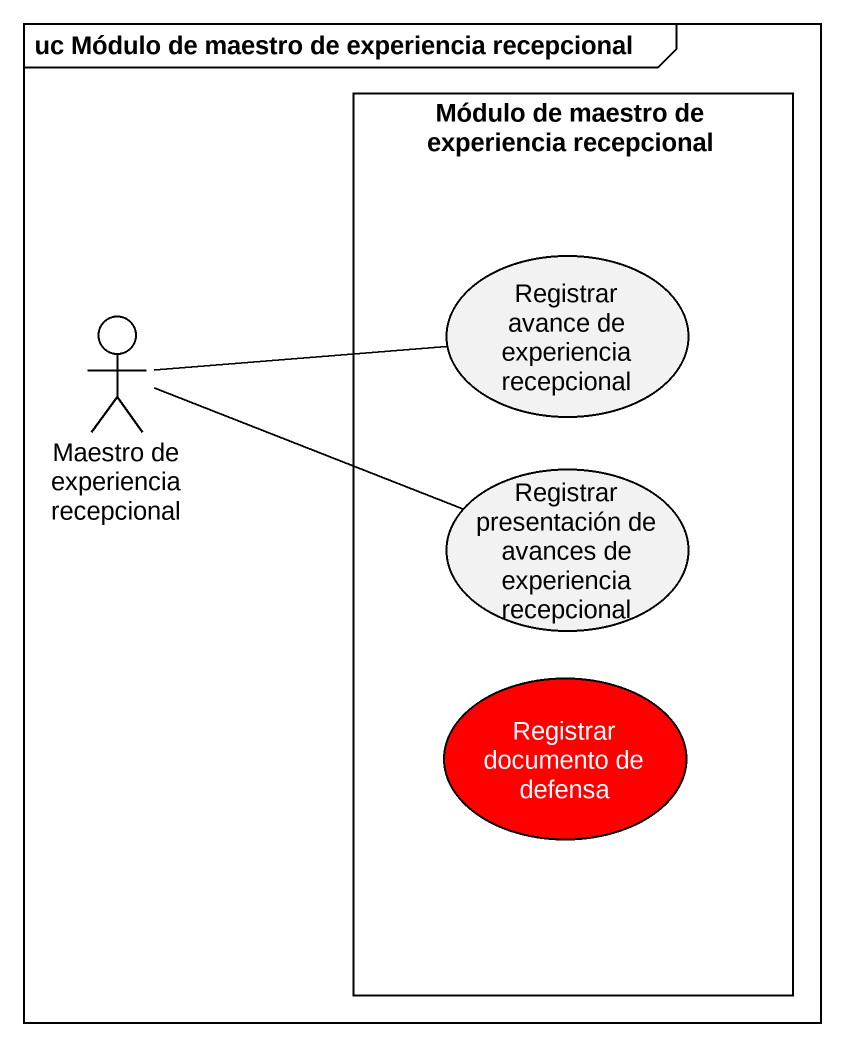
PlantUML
@startuml
mainframe uc Módulo de maestro de experiencia recepcional
rectangle "Módulo de maestro de experiencia recepcional" as Módulo_de_maestro_de {
  usecase "Registrar avance de experiencia recepcional" as Registrar_avance_de
  usecase "Registrar presentación de avances de experiencia recepcional" as Registrar_presentación_de
  usecase "Registrar documento de defensa" as Registrar_documento_de #FF0000
}
actor "Maestro de experiencia recepcional" as Maestro_de_experiencia
Maestro_de_experiencia -right- Registrar_avance_de
Maestro_de_experiencia -right- Registrar_presentación_de
@enduml
